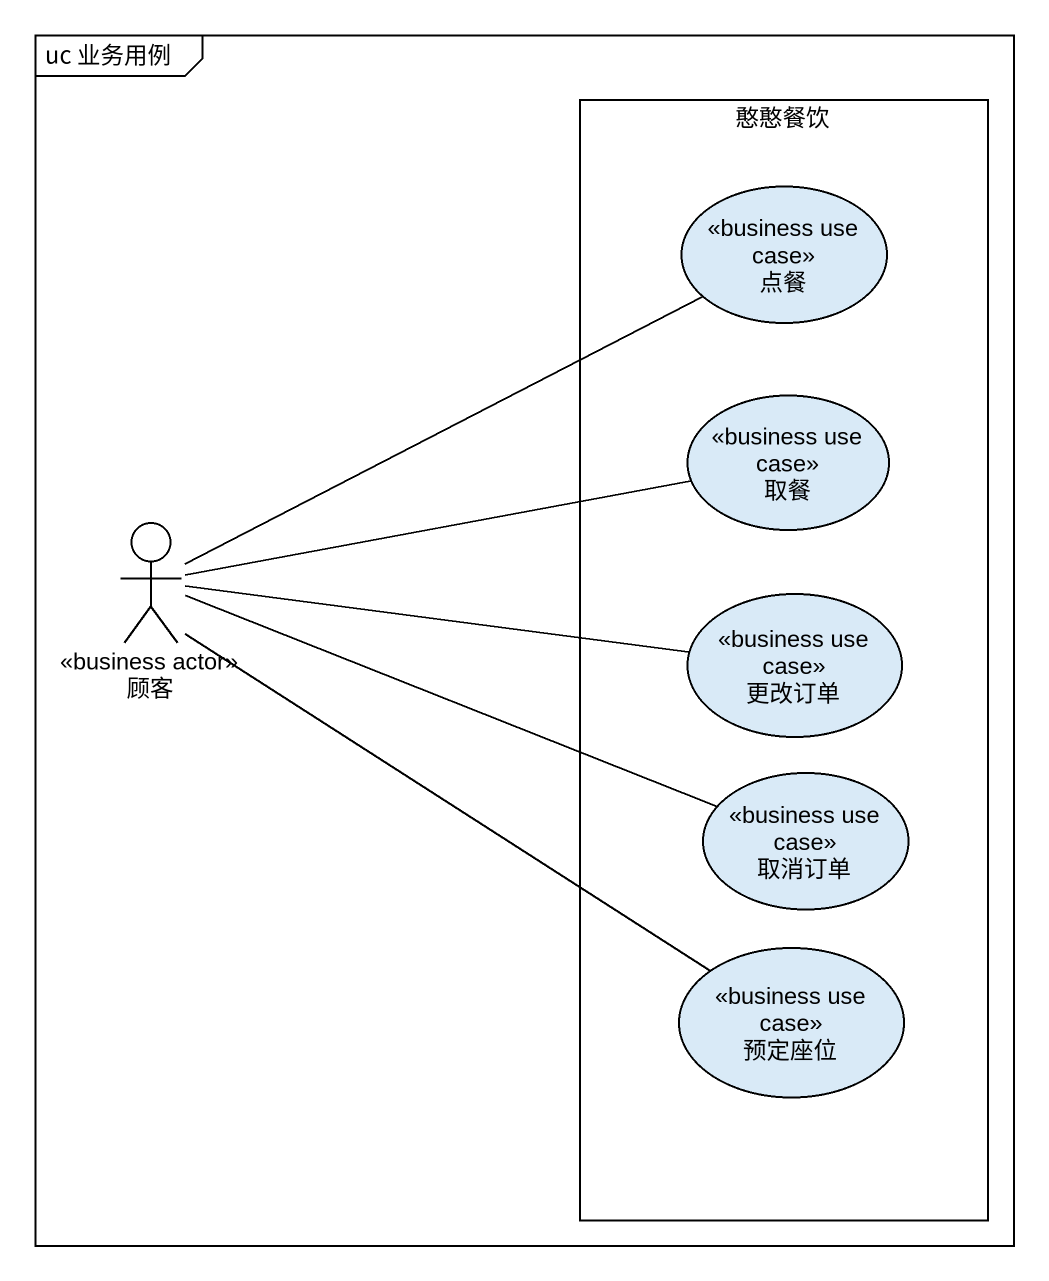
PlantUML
@startuml
mainframe uc 业务用例
rectangle 憨憨餐饮 {
  usecase 点餐 <<business use case>>
  usecase 取餐 <<business use case>>
  usecase 更改订单 <<business use case>>
  usecase 取消订单 <<business use case>>
  usecase 预定座位 <<business use case>>
}
actor 顾客 <<business actor>>
顾客 -right- 点餐
顾客 -right- 取餐
顾客 -right- 更改订单
顾客 -right- 取消订单
顾客 -- 预定座位
@enduml
